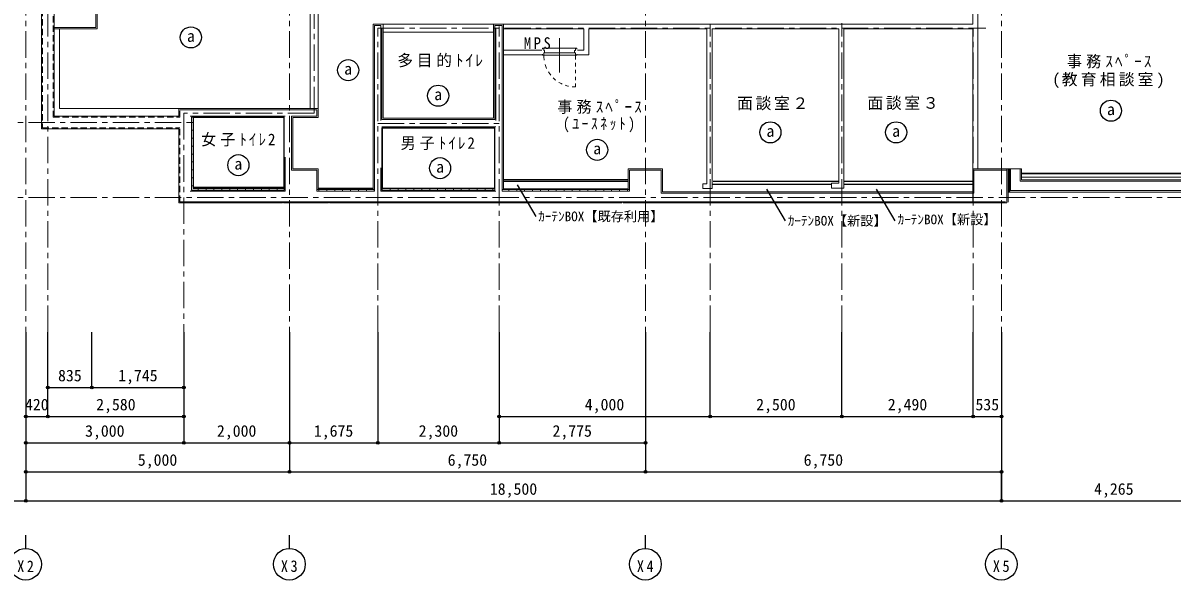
# Model space of a CAD drawing. Units: millimetres at full size, sheet at 1:100. Extents: x -23667 to 27051, y -14471 to 15029.
# Drawn here: x -11826 to 9962, y -14471 to -3913 of the extents above; entities that cross this region are included whole.
import ezdxf
from ezdxf.enums import TextEntityAlignment as Align

# ---------------------------------------------------------------- set-up
doc = ezdxf.new("R2010")
doc.units = ezdxf.units.MM
doc.header["$LTSCALE"] = 100
doc.header["$PDMODE"] = 32
doc.header["$PDSIZE"] = 50
doc.linetypes.add('CHAIN1', pattern=[8, 5, -1, 1, -1])
doc.linetypes.add('DASHED1', pattern=[1.8, 1.2, -0.6])
doc.layers.add('4-0', color=4, linetype='Continuous', lineweight=18)
for name, color, linetype in [('4-5', 7, 'Continuous'), ('4-6', 7, 'Continuous'), ('4-7', 3, 'Continuous'), ('4-C', 7, 'Continuous')]:
    doc.layers.add(name, color=color, linetype=linetype)
doc.styles.add('ＭＳ ゴシック', font='')
doc.styles.get('ＭＳ ゴシック').set_extended_font_data('MS Gothic')

msp = doc.modelspace()

# ---------------------------------------------------------------- linework, layer by layer
at = {"layer": '4-0', "linetype": 'CHAIN1'}
for p, q in [((-11773.2, 10329.2), (-11773.2, -9770.8)), ((-6773.2, 10329.2), (-6773.2, -9770.8)), ((-23.2, 10329.2), (-23.2, -9770.8)), ((6726.8, 10329.2), (6726.8, -9770.8)), ((-11353.2, -9770.8), (-11353.2, -2210.8)), ((-6303.2, -5620.8), (-6303.2, -2210.8)), ((3701.8, -9770.8), (3701.8, -3917.8)), ((-2798.2, -9770.8), (-2798.2, -3981.7)), ((1201.8, -9770.8), (1201.8, -3933.8)), ((6191.8, -9770.8), (6191.8, -4010.8)), ((-6303.2, -5620.8), (-8773.2, -5620.8)), ((-8773.2, -5620.8), (-8773.2, -9770.8)), ((-17323.2, -5800.8), (-8587.9, -5800.8)), ((-5098.2, -5820.8), (-2798.2, -5820.8)), ((-17323.2, -7220.8), (12398.1, -7220.8))]:
    msp.add_line(p, q, dxfattribs=at)
at = {"layer": '4-0', "linetype": 'DASHED1'}
for p, q in [((-11253.2, -5700.8), (-11253.2, -2120.8)), ((-11453.2, -2940.8), (-11453.2, -5900.8)), ((-8853.2, -5700.8), (-8853.2, -5560.8)), ((-11253.2, -5700.8), (-8853.2, -5700.8)), ((-11453.2, -5900.8), (-8853.2, -5900.8)), ((-8853.2, -7300.8), (-8853.2, -5900.8))]:
    msp.add_line(p, q, dxfattribs=at)
at = {"layer": '4-0', "color": 3}
for p, q in [((-11233.2, -2300.8), (-11233.2, -5680.8)), ((-10418.2, -4020.8), (-10418.2, -2325.8)), ((-11473.2, -2960.8), (-11473.2, -5920.8)), ((-6378.2, -5535.8), (-6378.2, -2965.8)), ((-6228.2, -5535.8), (-6228.2, -2965.8)), ((6181.8, -3935.8), (6181.8, -2965.8)), ((6281.8, -2970.8), (6281.8, -6675.8)), ((-11233.2, -4020.8), (-10418.2, -4020.8)), ((-11133.2, -4020.8), (-11133.2, -5535.8)), ((-5183.2, -3935.8), (-4993.2, -3935.8)), ((-5183.2, -3935.8), (-5183.2, -7062.3)), ((-4993.2, -5715.8), (-4993.2, -3935.8)), ((-2903.2, -3935.8), (-4993.2, -3935.8)), ((-2903.2, -4085.8), (-4993.2, -4085.8)), ((-2903.2, -3935.8), (-2903.2, -5715.8)), ((-2713.2, -3935.8), (-2903.2, -3935.8)), ((-2713.2, -3935.8), (6181.8, -3935.8)), ((-2713.2, -7059.3), (-2713.2, -3935.8)), ((-2713.2, -4025.8), (-1188.2, -4025.8)), ((-1188.2, -4425.8), (-1188.2, -4025.8)), ((-1098.2, -4515.8), (-1098.2, -4025.8)), ((-1098.2, -4025.8), (1141.8, -4025.8)), ((1141.8, -6960.8), (1141.8, -4025.8)), ((1241.8, -7050.8), (1241.8, -4025.8)), ((1241.8, -4025.8), (3641.8, -4025.8)), ((3641.8, -6950.8), (3641.8, -4025.8)), ((3741.8, -7040.8), (3741.8, -4025.8)), ((3741.8, -4025.8), (6181.8, -4025.8)), ((6181.8, -6675.8), (6181.8, -4025.8)), ((-1990.1, -4425.8), (-2713.2, -4425.8)), ((-1975.1, -4515.8), (-2713.2, -4515.8)), ((-1098.2, -4515.8), (-1325.1, -4515.8)), ((-1188.2, -4425.8), (-1310.1, -4425.8)), ((-11133.2, -5535.8), (-6228.2, -5535.8)), ((-8873.2, -5680.8), (-8873.2, -5535.8)), ((-6228.2, -5705.3), (-6228.2, -5535.8)), ((-8873.2, -5680.8), (-11233.2, -5680.8)), ((-2903.2, -5715.8), (-4993.2, -5715.8)), ((-11473.2, -5920.8), (-8873.2, -5920.8)), ((-8873.2, -7320.8), (-8873.2, -5920.8)), ((-5011.7, -5907.3), (-2884.7, -5907.3)), ((-5011.7, -7042.3), (-5011.7, -5907.3)), ((-2884.7, -5907.3), (-2884.7, -7042.3)), ((-6708.2, -6675.8), (-6228.2, -6675.8)), ((-6228.2, -7062.3), (-6228.2, -6675.8)), ((-348.2, -7059.3), (-348.2, -6675.8)), ((-348.2, -6675.8), (301.8, -6675.8)), ((301.8, -7115.8), (301.8, -6675.8)), ((6181.8, -6675.8), (7106.8, -6675.8)), ((6181.8, -6675.8), (6181.8, -7320.8)), ((6826.8, -7320.8), (6826.8, -6675.8)), ((1066.8, -6960.8), (1066.8, -7050.8)), ((1141.8, -6960.8), (1066.8, -6960.8)), ((-5183.2, -7062.3), (-6228.2, -7062.3)), ((-2884.7, -7042.3), (-5011.7, -7042.3)), ((-348.2, -7059.3), (-2713.2, -7059.3)), ((301.8, -7115.8), (5981.8, -7115.8)), ((1241.8, -7050.8), (1066.8, -7050.8)), ((6181.8, -7115.8), (5981.8, -7115.8)), ((-8873.2, -7320.8), (-6903.2, -7320.8)), ((-6883.2, -7300.8), (-6903.2, -7300.8)), ((-6903.2, -7320.8), (-6903.2, -7300.8)), ((-6883.2, -7320.8), (-6883.2, -7300.8)), ((-6883.2, -7320.8), (-6033.2, -7320.8)), ((-6013.2, -7300.8), (-6033.2, -7300.8)), ((-6033.2, -7320.8), (-6033.2, -7300.8)), ((-6013.2, -7320.8), (-6013.2, -7300.8)), ((-6013.2, -7320.8), (-468.2, -7320.8)), ((-468.2, -7320.8), (-468.2, -7300.8)), ((-448.2, -7300.8), (-468.2, -7300.8)), ((-448.2, -7320.8), (-448.2, -7300.8)), ((-448.2, -7320.8), (6826.8, -7320.8))]:
    msp.add_line(p, q, dxfattribs=at)
at = {"layer": '4-0'}
for p, q in [((-5158.2, -3960.8), (-5038.2, -3960.8)), ((-5158.2, -7100.8), (-5158.2, -3960.8)), ((-5038.2, -4025.8), (-5038.2, -3960.8)), ((-5038.2, -5760.8), (-5038.2, -4020.8)), ((-5038.2, -4025.8), (-5018.2, -4025.8)), ((-5018.2, -5740.8), (-5018.2, -4020.8)), ((-2858.2, -4020.8), (-2858.2, -5760.8)), ((-2738.2, -7100.8), (-2738.2, -3960.8)), ((-1650.1, -4850.8), (-1650.1, -4200.8)), ((-1975.1, -4390.8), (-1975.1, -4410.8)), ((-1950.1, -4390.8), (-1975.1, -4390.8)), ((-1975.1, -4505.8), (-1975.1, -4525.8)), ((-1975.1, -4525.8), (-1950.1, -4525.8)), ((-1950.1, -4435.8), (-1950.1, -4390.8)), ((-1350.1, -4390.8), (-1950.1, -4390.8)), ((-1935.1, -4435.8), (-1950.1, -4435.8)), ((-1950.1, -4480.8), (-1935.1, -4480.8)), ((-1950.1, -4525.8), (-1950.1, -4480.8)), ((-1950.1, -4525.8), (-1350.1, -4525.8)), ((-1935.1, -4480.8), (-1935.1, -4435.8)), ((-1365.1, -4480.8), (-1935.1, -4480.8)), ((-1350.1, -4605.8), (-1350.1, -4525.8)), ((-1350.1, -4735.8), (-1350.1, -4670.8)), ((-1350.1, -4865.8), (-1350.1, -4800.8)), ((-1350.1, -4995.8), (-1350.1, -4930.8)), ((-1350.1, -5125.8), (-1350.1, -5060.8)), ((-8853.2, -5560.8), (-6253.2, -5560.8)), ((-6253.2, -5680.8), (-6253.2, -5560.8)), ((-8653.2, -5680.8), (-6853.2, -5680.8)), ((-8633.2, -5796.5), (-8601.2, -5796.5)), ((-6733.2, -5680.8), (-6253.2, -5680.8)), ((-6733.2, -6700.8), (-6733.2, -5680.8)), ((-2878.2, -5740.8), (-5018.2, -5740.8)), ((-5018.2, -5880.8), (-2858.2, -5880.8)), ((-8633.2, -5946.5), (-8601.2, -5946.5)), ((-8633.2, -6096.5), (-8601.2, -6096.5)), ((-5018.2, -5900.8), (-2878.2, -5900.8)), ((-5018.2, -7080.8), (-5018.2, -5900.8)), ((-2878.2, -5900.8), (-2878.2, -7080.8)), ((-8633.2, -6246.5), (-8601.2, -6246.5)), ((-8633.2, -6396.5), (-8601.2, -6396.5)), ((-6853.2, -6457.3), (-6853.2, -7100.8)), ((-8633.2, -6546.5), (-8601.2, -6546.5)), ((-8633.2, -6696.5), (-8601.2, -6696.5)), ((-6733.2, -6700.8), (-6253.2, -6700.8)), ((-6253.2, -7100.8), (-6253.2, -6700.8)), ((-5038.2, -7100.8), (-5038.2, -6657.3)), ((-323.2, -7100.8), (-323.2, -6700.8)), ((-323.2, -6700.8), (276.8, -6700.8)), ((276.8, -7140.8), (276.8, -6700.8)), ((6206.8, -7140.8), (6206.8, -6700.8)), ((6206.8, -6700.8), (6826.8, -6700.8)), ((6851.8, -6709.5), (6885.5, -6675.8)), ((6851.8, -7310.8), (6851.8, -6675.8)), ((6851.8, -6681.2), (6857.2, -6675.8)), ((6851.8, -6737.8), (6901.8, -6687.8)), ((6851.8, -6766), (6901.8, -6716)), ((6851.8, -6794.3), (6901.8, -6744.3)), ((6901.8, -7090.8), (6901.8, -6675.8)), ((7081.8, -6910.8), (7081.8, -6675.8)), ((7106.8, -6885.8), (7106.8, -6675.8)), ((-8633.2, -6846.5), (-8601.2, -6846.5)), ((6851.8, -6822.6), (6901.8, -6772.6)), ((6851.8, -6850.9), (6901.8, -6800.9)), ((6851.8, -6879.2), (6901.8, -6829.2)), ((6851.8, -6907.5), (6901.8, -6857.5)), ((6851.8, -6935.7), (6901.8, -6885.7)), ((6851.8, -6964), (6901.8, -6914)), ((6851.8, -6992.3), (6901.8, -6942.3)), ((6851.8, -7020.6), (6901.8, -6970.6)), ((10901.8, -6910.8), (7081.8, -6910.8)), ((10876.8, -6760.8), (7106.8, -6760.8)), ((10876.8, -6770.8), (7106.8, -6770.8)), ((10876.8, -6835.8), (7106.8, -6835.8)), ((10876.8, -6885.8), (7106.8, -6885.8)), ((-6853.2, -7100.8), (-8653.2, -7100.8)), ((-8633.2, -6996.5), (-8601.2, -6996.5)), ((-6879.7, -7022.3), (-8594.7, -7022.3)), ((-8505.1, -7080.8), (-8505.1, -7048.8)), ((-8355.1, -7080.8), (-8355.1, -7048.8)), ((-8205.1, -7080.8), (-8205.1, -7048.8)), ((-8055.1, -7080.8), (-8055.1, -7048.8)), ((-7905.1, -7080.8), (-7905.1, -7048.8)), ((-7755.1, -7080.8), (-7755.1, -7048.8)), ((-7605.1, -7080.8), (-7605.1, -7048.8)), ((-7455.1, -7080.8), (-7455.1, -7048.8)), ((-7305.1, -7080.8), (-7305.1, -7048.8)), ((-7155.1, -7080.8), (-7155.1, -7048.8)), ((-7005.1, -7080.8), (-7005.1, -7048.8)), ((-5158.2, -7068.8), (-6253.2, -7068.8)), ((-5158.2, -7100.8), (-6253.2, -7100.8)), ((-6228.2, -7042.3), (-5183.2, -7042.3)), ((-6214.2, -7100.8), (-6214.2, -7068.8)), ((-6064.2, -7100.8), (-6064.2, -7068.8)), ((-5914.2, -7100.8), (-5914.2, -7068.8)), ((-5764.2, -7100.8), (-5764.2, -7068.8)), ((-5614.2, -7100.8), (-5614.2, -7068.8)), ((-5464.2, -7100.8), (-5464.2, -7068.8)), ((-5314.2, -7100.8), (-5314.2, -7068.8)), ((-5164.2, -7100.8), (-5164.2, -7068.8)), ((-2858.2, -7100.8), (-5038.2, -7100.8)), ((-2878.2, -7048.8), (-5018.2, -7048.8)), ((-2878.2, -7080.8), (-5018.2, -7080.8)), ((-5014.2, -7080.8), (-5014.2, -7048.8)), ((-4864.2, -7080.8), (-4864.2, -7048.8)), ((-4714.2, -7080.8), (-4714.2, -7048.8)), ((-4564.2, -7080.8), (-4564.2, -7048.8)), ((-4414.2, -7080.8), (-4414.2, -7048.8)), ((-4264.2, -7080.8), (-4264.2, -7048.8)), ((-4114.2, -7080.8), (-4114.2, -7048.8)), ((-3964.2, -7080.8), (-3964.2, -7048.8)), ((-3814.2, -7080.8), (-3814.2, -7048.8)), ((-3664.2, -7080.8), (-3664.2, -7048.8)), ((-3514.2, -7080.8), (-3514.2, -7048.8)), ((-3364.2, -7080.8), (-3364.2, -7048.8)), ((-3214.2, -7080.8), (-3214.2, -7048.8)), ((-3064.2, -7080.8), (-3064.2, -7048.8)), ((-2914.2, -7080.8), (-2914.2, -7048.8)), ((-323.2, -7068.8), (-2738.2, -7068.8)), ((-323.2, -7100.8), (-2738.2, -7100.8)), ((-2614.2, -7100.8), (-2614.2, -7068.8)), ((-2464.2, -7100.8), (-2464.2, -7068.8)), ((-2314.2, -7100.8), (-2314.2, -7068.8)), ((-2164.2, -7100.8), (-2164.2, -7068.8)), ((-2014.2, -7100.8), (-2014.2, -7068.8)), ((-1864.2, -7100.8), (-1864.2, -7068.8)), ((-1714.2, -7100.8), (-1714.2, -7068.8)), ((-1564.2, -7100.8), (-1564.2, -7068.8)), ((-1414.2, -7100.8), (-1414.2, -7068.8)), ((-1264.2, -7100.8), (-1264.2, -7068.8)), ((-1114.2, -7100.8), (-1114.2, -7068.8)), ((-964.2, -7100.8), (-964.2, -7068.8)), ((-814.2, -7100.8), (-814.2, -7068.8)), ((-664.2, -7100.8), (-664.2, -7068.8)), ((-514.2, -7100.8), (-514.2, -7068.8)), ((-364.2, -7100.8), (-364.2, -7068.8)), ((6206.8, -7140.8), (276.8, -7140.8)), ((6851.8, -7048.9), (6901.8, -6998.9)), ((6851.8, -7077.2), (6901.8, -7027.2)), ((6851.8, -7105.5), (6901.8, -7055.5)), ((6851.8, -7120.4), (11081.8, -7120.4)), ((6865.2, -7120.4), (6901.8, -7083.7)), ((6893.5, -7070.4), (6901.8, -7062)), ((11081.8, -7090.8), (6901.8, -7090.8)), ((6806.8, -7300.8), (-8853.2, -7300.8))]:
    msp.add_line(p, q, dxfattribs=at)
at = {"layer": '4-0', "color": 7}
msp.add_lwpolyline([(-11233.2, -3995.8), (-10443.2, -3995.8), (-10443.2, -2325.8)], dxfattribs=at)
at = {"layer": '4-0', "linetype": 'CHAIN1'}
msp.add_lwpolyline([(-5098.2, -9770.8), (-5098.2, -4010.8), (6428.6, -4010.8)], dxfattribs=at)
at = {"layer": '4-0'}
for points in [[(-2738.2, -3960.8), (-2878.2, -3960.8), (-2878.2, -5740.8)], [(-1325.1, -4505.8), (-1325.1, -4525.8), (-1350.1, -4525.8), (-1350.1, -4480.8), (-1365.1, -4480.8), (-1365.1, -4435.8), (-1350.1, -4435.8), (-1350.1, -4390.8), (-1325.1, -4390.8), (-1325.1, -4410.8)], [(-6873.2, -7080.8), (-8633.2, -7080.8), (-8633.2, -5700.8)], [(-8633.2, -5700.8), (-6873.2, -5700.8), (-6873.2, -7080.8)], [(-6873.2, -7048.8), (-8601.2, -7048.8), (-8601.2, -5700.8)]]:
    msp.add_lwpolyline(points, dxfattribs=at)
at = {"layer": '4-0', "color": 3}
for points in [[(-6879.7, -7042.3), (-8594.7, -7042.3), (-8594.7, -5707.3)], [(-8594.7, -5707.3), (-6879.7, -5707.3), (-6879.7, -7042.3)], [(-6708.2, -6675.8), (-6708.2, -5705.3), (-6228.2, -5705.3)], [(3641.8, -6950.8), (3501.8, -6950.8), (3501.8, -7040.8), (3741.8, -7040.8)]]:
    msp.add_lwpolyline(points, dxfattribs=at)
at = {"layer": '4-0'}
for start, end in [(180, 188.9168), (196.85588, 204.40566), (211.64721, 218.64142), (225.43585, 232.06885), (238.57228, 244.97335), (251.29593, 257.5615), (263.78992, 270)]:
    msp.add_arc((-1350.1, -4525.8), 600, start, end, dxfattribs=at)
at = {"layer": '4-5'}
for p, q in [((-11353.2, -10820.8), (-10518.2, -10820.8)), ((-10518.2, -10820.8), (-8773.2, -10820.8)), ((-11773.2, -11370.8), (-11353.2, -11370.8)), ((-11353.2, -11370.8), (-8773.2, -11370.8)), ((-2798.2, -11370.8), (1201.8, -11370.8)), ((1201.8, -11370.8), (3701.8, -11370.8)), ((3701.8, -11370.8), (6191.8, -11370.8)), ((6191.8, -11370.8), (6726.8, -11370.8)), ((-11773.2, -11870.8), (-8773.2, -11870.8)), ((-8773.2, -11870.8), (-6773.2, -11870.8)), ((-6773.2, -11870.8), (-5098.2, -11870.8)), ((-5098.2, -11870.8), (-2798.2, -11870.8)), ((-2798.2, -11870.8), (-23.2, -11870.8)), ((-14773.2, -12970.8), (-11773.2, -12970.8)), ((-11773.2, -12970.8), (6726.8, -12970.8)), ((6726.8, -12970.8), (10991.8, -12970.8))]:
    msp.add_line(p, q, dxfattribs=at)
at = {"layer": '4-6'}
for p, q in [((-11773.2, -9770.8), (-11773.2, -12970.8)), ((-11353.2, -11370.8), (-11353.2, -9770.8)), ((-10518.2, -10820.8), (-10518.2, -9770.8)), ((-8773.2, -9770.8), (-8773.2, -11870.8)), ((-6773.2, -9770.8), (-6773.2, -12420.8)), ((-5098.2, -9770.8), (-5098.2, -11870.8)), ((-2798.2, -9770.8), (-2798.2, -11870.8)), ((-23.2, -9770.8), (-23.2, -12420.8)), ((1201.8, -11370.8), (1201.8, -9770.8)), ((3701.8, -11370.8), (3701.8, -9770.8)), ((6191.8, -11370.8), (6191.8, -9770.8)), ((6726.8, -9770.8), (6726.8, -12970.8)), ((6726.8, -12970.8), (6726.8, -12406.6)), ((-11773.2, -12420.8), (-6773.2, -12420.8)), ((-6773.2, -12420.8), (-23.2, -12420.8)), ((-23.2, -12420.8), (6726.8, -12420.8)), ((-11773.2, -13870.8), (-11773.2, -13620.8)), ((-6773.2, -13870.8), (-6773.2, -13620.8)), ((-23.2, -13870.8), (-23.2, -13620.8)), ((6726.8, -13870.8), (6726.8, -13620.8))]:
    msp.add_line(p, q, dxfattribs=at)
for centre in [(-11773.2, -14170.8), (-6773.2, -14170.8), (-23.2, -14170.8), (6726.8, -14170.8)]:
    msp.add_circle(centre, 300, dxfattribs=at)
for p in [(-11353.2, -10820.8), (-10518.2, -10820.8), (-8773.2, -10820.8), (-11773.2, -11370.8), (-11353.2, -11370.8), (-8773.2, -11370.8), (-2798.2, -11370.8), (1201.8, -11370.8), (3701.8, -11370.8), (6191.8, -11370.8), (6726.8, -11370.8), (-11773.2, -11870.8), (-8773.2, -11870.8), (-6773.2, -11870.8), (-5098.2, -11870.8), (-2798.2, -11870.8), (-23.2, -11870.8), (-11773.2, -12420.8), (-6773.2, -12420.8), (-23.2, -12420.8), (6726.8, -12420.8), (-11773.2, -12970.8), (6726.8, -12970.8)]:
    msp.add_point(p, dxfattribs=at)
at = {"layer": '4-7', "color": 7}
for p, q in [((-2713.2, -6879.3), (-348.2, -6879.3)), ((-2713.2, -6909.3), (-348.2, -6909.3)), ((1241.8, -6965.8), (3501.8, -6965.8)), ((1261.1, -6909.3), (3641.8, -6909.3)), ((3741.8, -6909.3), (6181.8, -6909.3)), ((3741.8, -6965.8), (6181.8, -6965.8))]:
    msp.add_line(p, q, dxfattribs=at)
at = {"layer": '4-7'}
for p, q in [((-2453.5, -6978.9), (-2102.5, -7577.7)), ((2275.4, -7065.8), (2626.4, -7664.5)), ((4353.6, -7065.8), (4704.6, -7664.5))]:
    msp.add_line(p, q, dxfattribs=at)
at = {"layer": '4-C', "color": 3}
for centre in [(-8642.1, -4186.2), (-5660.4, -4807.1), (-3953.1, -5291.4), (8803.6, -5575.6), (2346.3, -5986.1), (4730.3, -5986.1), (-937.6, -6317.6), (-7742.2, -6608.1), (-3916.8, -6665)]:
    msp.add_circle(centre, 200, dxfattribs=at)

# ---------------------------------------------------------------- texts
at = {"layer": '4-0', "color": 3, "char_height": 219.9, "attachment_point": 7, "style": 'ＭＳ ゴシック'}
for s, insert in [('\\T1.38;\\W0.9;MPS', (-2325.7, -4408.1)), ('\\T1.23;多目的ﾄｲﾚ', (-4729, -4754.9)), ('\\T1.28;\\W0.95;事務ｽﾍﾟｰｽ', (7968.7, -4774)), ('\\T1.2;(教育相談室)', (7691.8, -5150.2)), ('\\T1.28;\\W0.95;事務ｽﾍﾟｰｽ', (-1694.7, -5636.3)), ('\\T1.17;面談室２', (1713.6, -5568)), ('\\T1.17;面談室３', (4184.4, -5563.1)), ('\\T1.39;\\W0.85;(ﾕｰｽﾈｯﾄ)', (-1586.9, -5987.2)), ('\\T1.27;\\W0.95;女子ﾄｲﾚ2', (-8447, -6255)), ('\\T1.27;\\W0.95;男子ﾄｲﾚ2', (-4665, -6322.9))]:
    msp.add_mtext(s, dxfattribs=dict(at, insert=insert))
at = {"layer": '4-6', "color": 3, "style": 'ＭＳ ゴシック'}
for s, p in [('835', (-11160.7, -10770.8)), ('1,745', (-10020.7, -10770.8)), ('420', (-11788.2, -11320.8)), ('2,580', (-10438.2, -11320.8)), ('4,000', (-1173.2, -11320.8)), ('2,500', (2076.8, -11320.8)), ('2,490', (4571.8, -11320.8)), ('535', (6234.3, -11320.8)), ('3,000', (-10648.2, -11820.8)), ('2,000', (-8148.2, -11820.8)), ('1,675', (-6310.7, -11820.8)), ('2,300', (-4323.2, -11820.8)), ('2,775', (-1785.7, -11820.8)), ('5,000', (-9648.2, -12370.8)), ('6,750', (-3773.2, -12370.8)), ('6,750', (2976.8, -12370.8)), ('18,500', (-2973.2, -12920.8)), ('4,265', (8484.3, -12920.8))]:
    msp.add_text(s, height=219.9, dxfattribs=at).set_placement(p, align=Align.BOTTOM_LEFT)
at = {"layer": '4-6', "color": 3, "char_height": 219.9, "attachment_point": 7, "style": 'ＭＳ ゴシック'}
for s, insert in [('\\T1.36;\\W0.9;X2', (-11935.7, -14320.8)), ('\\T1.36;\\W0.9;X3', (-6935.7, -14320.8)), ('\\T1.36;\\W0.9;X4', (-185.7, -14320.8)), ('\\T1.36;\\W0.9;X5', (6564.3, -14320.8))]:
    msp.add_mtext(s, dxfattribs=dict(at, insert=insert))
at = {"layer": '4-7', "style": 'ＭＳ ゴシック'}
for s, p in [('ｶｰﾃﾝBOX【既存利用】', (-2055.4, -7725.3)), ('ｶｰﾃﾝBOX【新設】', (2676.2, -7807.6)), ('ｶｰﾃﾝBOX【新設】', (4758.7, -7783.1))]:
    msp.add_text(s, height=183.3, dxfattribs=at).set_placement(p, align=Align.BOTTOM_LEFT)
at = {"layer": '4-C', "style": 'ＭＳ ゴシック'}
for p in [(-8717.1, -4336.2), (-5735.4, -4957.1), (-4028.1, -5441.4), (8728.6, -5725.6), (2271.3, -6136.1), (4655.3, -6136.1), (-1012.6, -6467.6), (-7817.2, -6758.1), (-3991.8, -6815)]:
    msp.add_text('a', height=219.9, dxfattribs=at).set_placement(p, align=Align.BOTTOM_LEFT)

doc.saveas('drawing.dxf')
